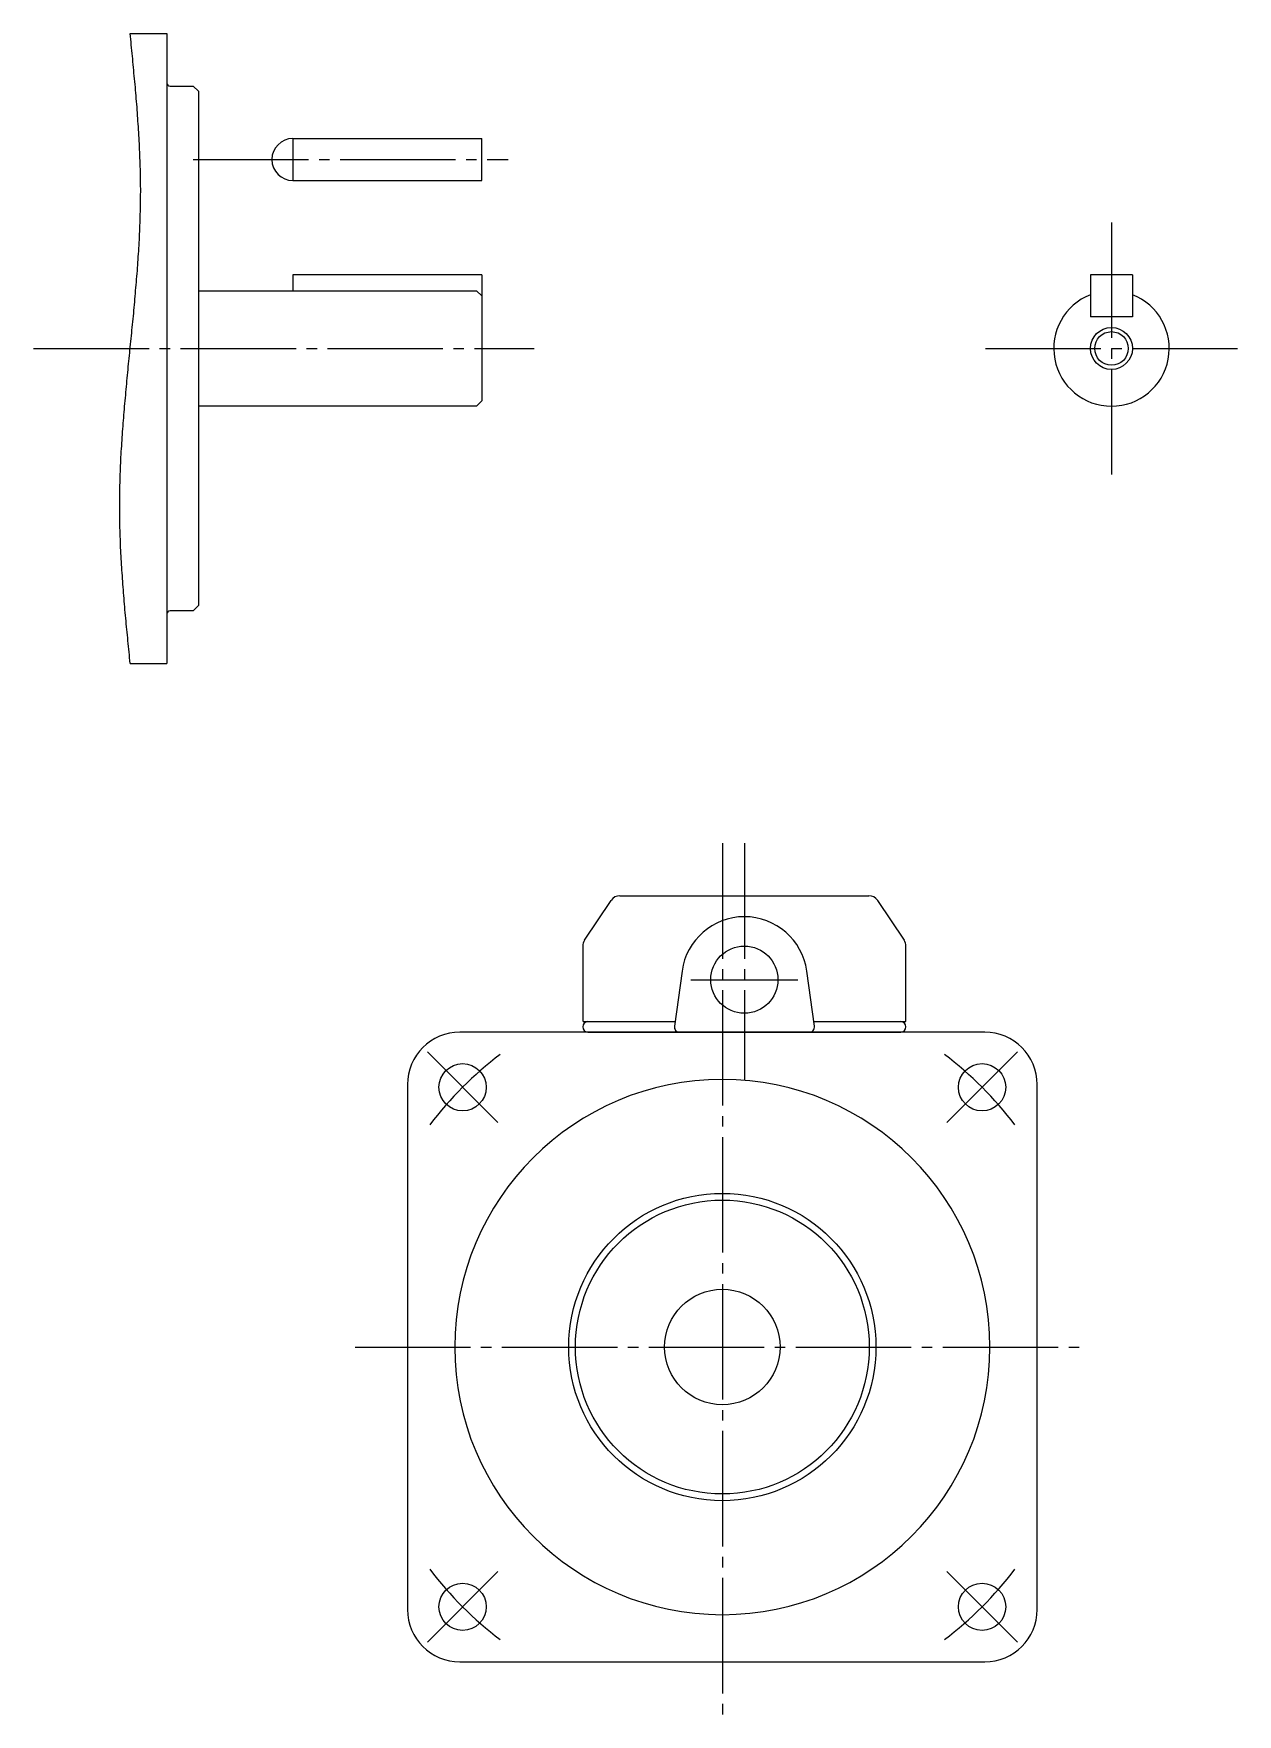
# Model space of a CAD drawing. Extents: x -187 to 205, y -171 to 124.
# Drawn here: x 90.3 to 205, y -36.5 to 123.6 of the extents above; entities that cross this region are included whole.
import ezdxf

# ---------------------------------------------------------------- set-up
doc = ezdxf.new("R2010")
doc.units = 0
doc.linetypes.add('DASH_CENTER', pattern=[14, 11, -1, 1, -1])
doc.layers.get('0').update_dxf_attribs({"linetype": 'CONTINUOUS'})

msp = doc.modelspace()

# ---------------------------------------------------------------- linework, layer by layer
at = {"color": 7, "linetype": 'CONTINUOUS'}
for p, q in [((99.49, 123.64), (102.99, 123.64)), ((102.99, 123.64), (102.99, 63.64)), ((103.29, 118.64), (105.49, 118.64)), ((105.49, 118.64), (105.99, 118.14)), ((105.99, 118.14), (105.99, 69.14)), ((114.99, 113.64), (132.99, 113.64)), ((114.99, 113.64), (114.99, 109.64)), ((132.99, 109.64), (132.99, 113.64)), ((114.99, 109.64), (132.99, 109.64)), ((114.99, 100.64), (114.99, 99.14)), ((132.99, 100.64), (114.99, 100.64)), ((132.99, 100.64), (132.99, 88.64)), ((190.99, 100.64), (190.99, 96.64)), ((194.99, 100.64), (190.99, 100.64)), ((194.99, 100.64), (194.99, 96.64)), ((105.99, 99.14), (132.49, 99.14)), ((132.49, 99.14), (132.99, 98.64)), ((194.99, 96.64), (190.99, 96.64)), ((132.49, 88.14), (105.99, 88.14)), ((132.99, 88.64), (132.49, 88.14)), ((105.99, 69.14), (105.49, 68.64)), ((105.49, 68.64), (103.29, 68.64)), ((99.49, 63.64), (102.99, 63.64)), ((142.78, 37.25), (145.32, 41.05)), ((146.15, 41.5), (169.88, 41.5)), ((170.71, 41.05), (173.25, 37.25)), ((142.61, 36.7), (142.61, 29.6)), ((173.41, 29.6), (173.41, 36.7)), ((152.07, 34.32), (151.34, 29.07)), ((164.68, 29.07), (163.96, 34.32)), ((142.71, 29.5), (151.4, 29.5)), ((164.62, 29.5), (173.31, 29.5)), ((155.91, 28.5), (130.91, 28.5)), ((143.11, 28.5), (158.01, 28.5)), ((180.91, 28.5), (155.91, 28.5)), ((158.01, 28.5), (172.91, 28.5)), ((125.91, 23.5), (125.91, -26.5)), ((185.91, -26.5), (185.91, 23.5)), ((130.91, -31.5), (155.91, -31.5)), ((155.91, -31.5), (180.91, -31.5))]:
    msp.add_line(p, q, dxfattribs=at)
at = {"color": 1, "linetype": 'DASH_CENTER'}
for p, q in [((105.49, 111.64), (135.49, 111.64)), ((192.99, 105.64), (192.99, 81.64)), ((90.29, 93.64), (137.99, 93.64)), ((180.99, 93.64), (204.99, 93.64)), ((155.91, 46.5), (155.91, -36.5)), ((158.01, 46.5), (158.01, 23.91)), ((152.91, 33.5), (163.11, 33.5)), ((134.52, 19.89), (127.81, 26.61)), ((184.02, 26.61), (177.3, 19.89)), ((120.91, -1.5), (162.91, -1.5)), ((162.91, -1.5), (190.91, -1.5)), ((134.52, -22.89), (127.81, -29.61)), ((184.02, -29.61), (177.3, -22.89))]:
    msp.add_line(p, q, dxfattribs=at)
at = {"color": 2}
msp.add_polyline3d([(99.49, 63.64, 0), (99.46, 63.91, 0), (99.43, 64.17, 0), (99.41, 64.44, 0), (99.38, 64.71, 0), (99.35, 64.98, 0), (99.33, 65.25, 0), (99.3, 65.52, 0), (99.27, 65.79, 0), (99.25, 66.06, 0), (99.22, 66.33, 0), (99.19, 66.6, 0), (99.17, 66.87, 0), (99.14, 67.13, 0), (99.12, 67.4, 0), (99.09, 67.67, 0), (99.07, 67.94, 0), (99.04, 68.21, 0), (99.02, 68.48, 0), (98.99, 68.75, 0), (98.97, 69.02, 0), (98.95, 69.29, 0), (98.92, 69.56, 0), (98.9, 69.83, 0), (98.88, 70.09, 0), (98.86, 70.36, 0), (98.84, 70.63, 0), (98.82, 70.9, 0), (98.8, 71.17, 0), (98.78, 71.44, 0), (98.76, 71.71, 0), (98.74, 71.98, 0), (98.72, 72.25, 0), (98.7, 72.52, 0), (98.68, 72.78, 0), (98.67, 73.05, 0), (98.65, 73.32, 0), (98.64, 73.59, 0), (98.62, 73.86, 0), (98.61, 74.13, 0), (98.59, 74.4, 0), (98.58, 74.67, 0), (98.57, 74.94, 0), (98.56, 75.21, 0), (98.55, 75.48, 0), (98.54, 75.74, 0), (98.53, 76.01, 0), (98.52, 76.28, 0), (98.51, 76.55, 0), (98.51, 76.82, 0), (98.5, 77.09, 0), (98.5, 77.36, 0), (98.49, 77.63, 0), (98.49, 77.9, 0), (98.49, 78.17, 0), (98.49, 78.43, 0), (98.49, 78.7, 0), (98.49, 78.97, 0), (98.49, 79.24, 0), (98.49, 79.51, 0), (98.49, 79.78, 0), (98.5, 80.05, 0), (98.5, 80.32, 0), (98.51, 80.59, 0), (98.52, 80.86, 0), (98.53, 81.13, 0), (98.53, 81.39, 0), (98.54, 81.66, 0), (98.55, 81.93, 0), (98.56, 82.2, 0), (98.58, 82.47, 0), (98.59, 82.74, 0), (98.6, 83.01, 0), (98.61, 83.28, 0), (98.63, 83.55, 0), (98.64, 83.82, 0), (98.66, 84.09, 0), (98.68, 84.35, 0), (98.69, 84.62, 0), (98.71, 84.89, 0), (98.73, 85.16, 0), (98.75, 85.43, 0), (98.77, 85.7, 0), (98.79, 85.97, 0), (98.81, 86.24, 0), (98.83, 86.51, 0), (98.85, 86.78, 0), (98.87, 87.04, 0), (98.89, 87.31, 0), (98.91, 87.58, 0), (98.94, 87.85, 0), (98.96, 88.12, 0), (98.98, 88.39, 0), (99.01, 88.66, 0), (99.03, 88.93, 0), (99.06, 89.2, 0), (99.08, 89.47, 0), (99.1, 89.74, 0), (99.13, 90, 0), (99.16, 90.27, 0), (99.18, 90.54, 0), (99.21, 90.81, 0), (99.23, 91.08, 0), (99.26, 91.35, 0), (99.29, 91.62, 0), (99.31, 91.89, 0), (99.34, 92.16, 0), (99.37, 92.43, 0), (99.39, 92.69, 0), (99.42, 92.96, 0), (99.45, 93.23, 0), (99.47, 93.5, 0), (99.5, 93.77, 0), (99.53, 94.04, 0), (99.55, 94.31, 0), (99.58, 94.58, 0), (99.61, 94.85, 0), (99.63, 95.12, 0), (99.66, 95.39, 0), (99.69, 95.65, 0), (99.71, 95.92, 0), (99.74, 96.19, 0), (99.77, 96.46, 0), (99.79, 96.73, 0), (99.82, 97, 0), (99.84, 97.27, 0), (99.87, 97.54, 0), (99.89, 97.81, 0), (99.92, 98.08, 0), (99.94, 98.35, 0), (99.97, 98.61, 0), (99.99, 98.88, 0), (100.01, 99.15, 0), (100.04, 99.42, 0), (100.06, 99.69, 0), (100.08, 99.96, 0), (100.1, 100.23, 0), (100.12, 100.5, 0), (100.14, 100.77, 0), (100.17, 101.04, 0), (100.19, 101.31, 0), (100.21, 101.57, 0), (100.22, 101.84, 0), (100.24, 102.11, 0), (100.26, 102.38, 0), (100.28, 102.65, 0), (100.3, 102.92, 0), (100.31, 103.19, 0), (100.33, 103.46, 0), (100.34, 103.73, 0), (100.36, 104, 0), (100.37, 104.26, 0), (100.38, 104.53, 0), (100.4, 104.8, 0), (100.41, 105.07, 0), (100.42, 105.34, 0), (100.43, 105.61, 0), (100.44, 105.88, 0), (100.45, 106.15, 0), (100.45, 106.42, 0), (100.46, 106.69, 0), (100.47, 106.95, 0), (100.47, 107.22, 0), (100.48, 107.49, 0), (100.48, 107.76, 0), (100.48, 108.03, 0), (100.48, 108.3, 0), (100.49, 108.57, 0), (100.49, 108.84, 0), (100.48, 109.11, 0), (100.48, 109.38, 0), (100.48, 109.65, 0), (100.47, 109.92, 0), (100.47, 110.18, 0), (100.47, 110.45, 0), (100.46, 110.72, 0), (100.45, 110.99, 0), (100.44, 111.26, 0), (100.43, 111.53, 0), (100.42, 111.8, 0), (100.41, 112.07, 0), (100.4, 112.34, 0), (100.39, 112.61, 0), (100.38, 112.87, 0), (100.36, 113.14, 0), (100.35, 113.41, 0), (100.33, 113.68, 0), (100.32, 113.95, 0), (100.3, 114.22, 0), (100.29, 114.49, 0), (100.27, 114.76, 0), (100.25, 115.03, 0), (100.23, 115.3, 0), (100.22, 115.56, 0), (100.2, 115.83, 0), (100.18, 116.1, 0), (100.16, 116.37, 0), (100.14, 116.64, 0), (100.11, 116.91, 0), (100.09, 117.18, 0), (100.07, 117.45, 0), (100.05, 117.72, 0), (100.02, 117.99, 0), (100, 118.25, 0), (99.98, 118.53, 0), (99.95, 118.79, 0), (99.93, 119.06, 0), (99.9, 119.33, 0), (99.88, 119.6, 0), (99.85, 119.87, 0), (99.83, 120.14, 0), (99.8, 120.41, 0), (99.78, 120.68, 0), (99.75, 120.95, 0), (99.73, 121.22, 0), (99.7, 121.48, 0), (99.67, 121.75, 0), (99.65, 122.02, 0), (99.62, 122.29, 0), (99.59, 122.56, 0), (99.57, 122.83, 0), (99.54, 123.1, 0), (99.51, 123.37, 0), (99.49, 123.64, 0)], dxfattribs=at)
at = {"color": 2, "linetype": 'CONTINUOUS'}
msp.add_circle((192.99, 93.64), 2, dxfattribs=at)
at = {"color": 7, "linetype": 'CONTINUOUS'}
for centre, radius in [((192.99, 93.64), 1.6), ((158.01, 33.5), 3.2), ((131.16, 23.25), 2.25), ((180.66, 23.25), 2.25), ((155.91, -1.5), 14.64), ((155.91, -1.5), 14), ((155.91, -1.5), 5.5), ((131.16, -26.25), 2.25), ((180.66, -26.25), 2.25)]:
    msp.add_circle(centre, radius, dxfattribs=at)
for centre, radius, start, end in [((103.29, 118.94), 0.3, 180, 270), ((103.29, 68.34), 0.3, 90, 180), ((146.15, 40.5), 1, 90, 146.3099), ((169.88, 40.5), 1, 33.6901, 90), ((158.01, 33.5), 6, 7.8875, 172.1125), ((143.61, 36.7), 1, 146.3099, 180), ((172.41, 36.7), 1, 0, 33.6901), ((142.71, 29.6), 0.1, 180, 270), ((143.11, 29), 0.5, 90, 270), ((151.84, 29), 0.5, 172.1125, 270), ((164.19, 29), 0.5, 270, 7.8875), ((172.91, 29), 0.5, 270, 90), ((173.31, 29.6), 0.1, 270, 0), ((130.91, 23.5), 5, 90, 180), ((180.91, 23.5), 5, 0, 90), ((155.91, -1.5), 25.5, 90, 270), ((155.91, -1.5), 25.5, 270, 90), ((130.91, -26.5), 5, 180, 270), ((180.91, -26.5), 5, 270, 0)]:
    msp.add_arc(centre, radius, start, end, dxfattribs=at)
for centre, radius, start, end in [((114.99, 111.64), 2, 90, 270), ((192.99, 93.64), 5.5, 111.3237, 68.6763)]:
    msp.add_arc(centre, radius, start, end)
at = {"color": 1, "linetype": 'DASH_CENTER'}
for start, end in [(127.2182, 142.7818), (37.2182, 52.7818), (217.2182, 232.7818), (307.2182, 322.7818)]:
    msp.add_arc((155.91, -1.5), 35, start, end, dxfattribs=at)

doc.saveas('drawing.dxf')
